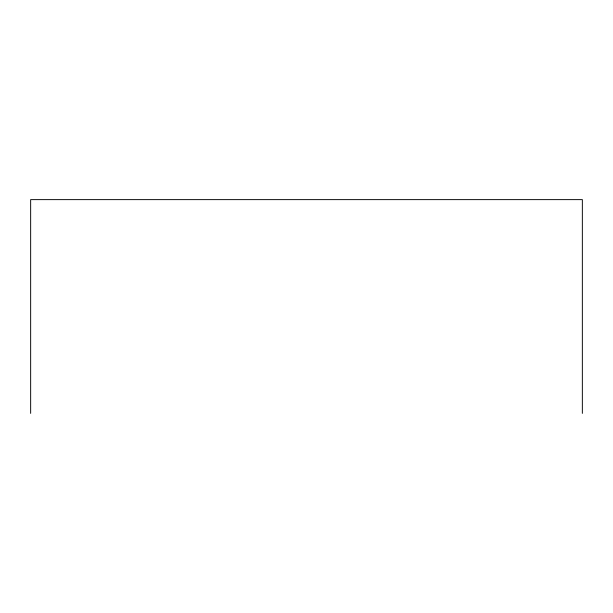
<?xml version="1.0" encoding="UTF-8"?>
<svg xmlns="http://www.w3.org/2000/svg" width="613" height="613" viewBox="0 0 613 613"><rect width="100%" height="100%" fill="white"/><g stroke="black" fill="none" stroke-linecap="round" stroke-linejoin="round"><path stroke-width="0.92" d="M582.35 413.377L582.35 199.623L30.65 199.623L30.65 413.377"/></g></svg>
